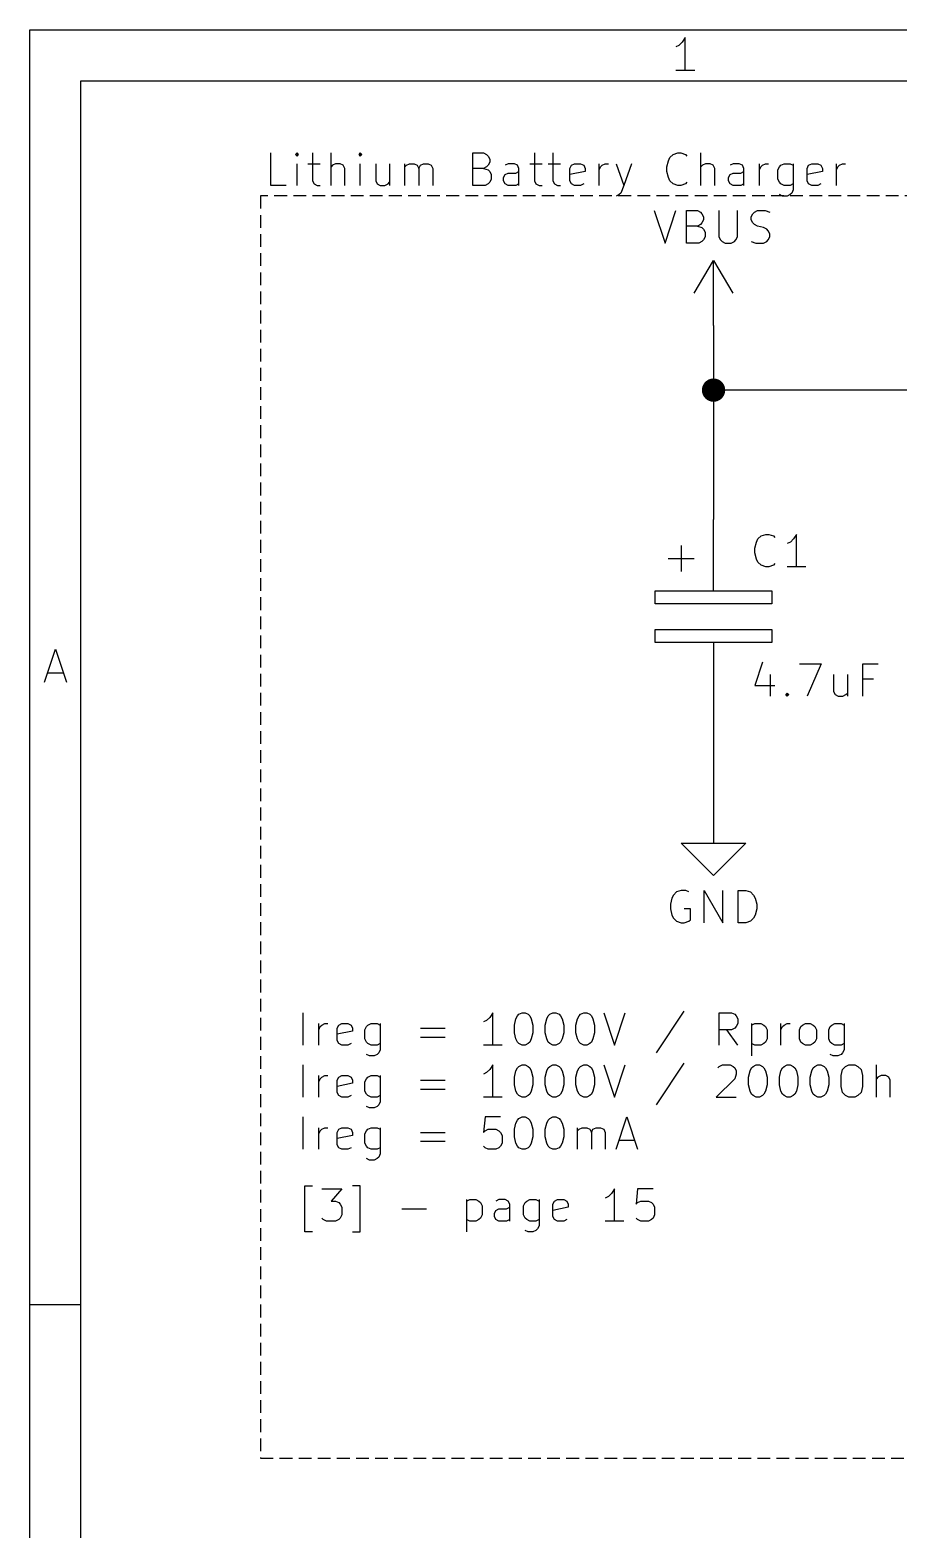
# Model space of a CAD drawing. Header units: millimetres. Extents: x 10 to 287, y -200 to -10.
# Drawn here: x 10 to 44.1, y -68.8 to -10 of the extents above; entities that cross this region are included whole.
import ezdxf

# ---------------------------------------------------------------- set-up
doc = ezdxf.new("R2010")
doc.units = ezdxf.units.MM
doc.linetypes.add('DASHED', pattern=[0.75, 0.5, -0.25])
for name, color, linetype in [('CYAN', 134, 'CONTINUOUS'), ('GREEN', 94, 'CONTINUOUS'), ('LIGHTBLUE', 172, 'CONTINUOUS'), ('RED', 14, 'CONTINUOUS')]:
    doc.layers.add(name, color=color, linetype=linetype)

msp = doc.modelspace()

# ---------------------------------------------------------------- linework, layer by layer
at = {"layer": 'CYAN', "linetype": 'CONTINUOUS'}
for p, q in [((34.5016, -17.0892), (34.9249, -18.3592)), ((34.9249, -18.3592), (35.3483, -17.0892)), ((35.7716, -18.3592), (35.7716, -17.0892)), ((35.7716, -17.0892), (36.195, -17.0892)), ((36.195, -17.0892), (36.3159, -17.1497)), ((36.3159, -17.6335), (36.195, -17.694)), ((36.3159, -17.1497), (36.3764, -17.2102)), ((36.3764, -17.573), (36.3159, -17.6335)), ((36.3764, -17.2102), (36.4369, -17.3311)), ((36.4369, -17.4521), (36.3764, -17.573)), ((36.4369, -17.3311), (36.4369, -17.4521)), ((37.0416, -17.0892), (37.0416, -18.1173)), ((37.7673, -18.1173), (37.7673, -17.0892)), ((38.3117, -17.3311), (38.3721, -17.2102)), ((38.3117, -17.4521), (38.3117, -17.3311)), ((38.3721, -17.573), (38.3117, -17.4521)), ((38.3721, -17.2102), (38.4326, -17.1497)), ((38.4326, -17.6335), (38.3721, -17.573)), ((38.4326, -17.1497), (38.5536, -17.0892)), ((38.5536, -17.694), (38.4326, -17.6335)), ((38.5536, -17.0892), (38.8559, -17.0892)), ((38.8559, -17.0892), (39.0374, -17.1497)), ((36.195, -17.694), (35.7716, -17.694)), ((36.195, -17.694), (36.3764, -17.7545)), ((36.3764, -17.7545), (36.4369, -17.8149)), ((36.4369, -17.8149), (36.4973, -17.9359)), ((36.4973, -18.1173), (36.4369, -18.2383)), ((36.4973, -17.9359), (36.4973, -18.1173)), ((37.0416, -18.1173), (37.1021, -18.2383)), ((37.7069, -18.2383), (37.7673, -18.1173)), ((38.7955, -17.7545), (38.5536, -17.694)), ((38.9164, -17.8149), (38.7955, -17.7545)), ((38.9769, -17.8754), (38.9164, -17.8149)), ((39.0374, -17.9964), (38.9769, -17.8754)), ((38.9769, -18.2383), (39.0374, -18.1173)), ((39.0374, -18.1173), (39.0374, -17.9964)), ((36.2554, -18.3592), (35.7716, -18.3592)), ((36.3764, -18.2988), (36.2554, -18.3592)), ((36.4369, -18.2383), (36.3764, -18.2988)), ((37.1021, -18.2383), (37.1626, -18.2988)), ((37.1626, -18.2988), (37.2835, -18.3592)), ((37.2835, -18.3592), (37.5254, -18.3592)), ((37.5254, -18.3592), (37.6464, -18.2988)), ((37.6464, -18.2988), (37.7069, -18.2383)), ((38.3117, -18.2988), (38.4931, -18.3592)), ((38.4931, -18.3592), (38.7955, -18.3592)), ((38.7955, -18.3592), (38.9164, -18.2988)), ((38.9164, -18.2988), (38.9769, -18.2383)), ((38.5135, -30.0916), (38.574, -29.9707)), ((38.574, -29.9707), (38.695, -29.8497)), ((38.695, -29.8497), (38.8764, -29.7892)), ((38.8764, -29.7892), (38.9973, -29.7892)), ((38.9973, -29.7892), (39.1788, -29.8497)), ((39.1788, -29.8497), (39.2392, -29.9102)), ((39.965, -29.9707), (39.844, -30.0916)), ((40.0859, -29.7892), (39.965, -29.9707)), ((40.0859, -31.0592), (40.0859, -29.7892)), ((38.4531, -30.3335), (38.5135, -30.0916)), ((38.4531, -30.5149), (38.4531, -30.3335)), ((38.5135, -30.7568), (38.4531, -30.5149)), ((39.844, -30.0916), (39.7231, -30.1521)), ((38.574, -30.8778), (38.5135, -30.7568)), ((38.695, -30.9988), (38.574, -30.8778)), ((38.8764, -31.0592), (38.695, -30.9988)), ((38.9973, -31.0592), (38.8764, -31.0592)), ((39.1788, -30.9988), (38.9973, -31.0592)), ((39.2392, -30.9383), (39.1788, -30.9988)), ((40.4488, -31.0592), (39.7231, -31.0592)), ((38.7554, -34.8088), (38.4531, -35.7159)), ((40.2069, -34.8692), (41.0535, -34.8692)), ((41.0535, -34.8692), (40.5093, -36.1392)), ((42.6863, -36.1392), (42.6863, -34.8692)), ((42.6863, -34.8692), (43.2911, -34.8692)), ((38.4531, -35.7159), (39.2392, -35.7159)), ((39.0578, -35.2926), (39.0578, -36.1392)), ((41.5373, -35.2926), (41.5373, -35.9578)), ((42.0816, -35.2926), (42.0816, -36.1392)), ((43.1097, -35.474), (42.6863, -35.474)), ((39.6626, -36.0788), (39.723, -36.0183)), ((39.723, -36.1392), (39.6626, -36.0788)), ((39.723, -36.0183), (39.7835, -36.0788)), ((39.723, -36.0183), (39.723, -36.1392)), ((39.7835, -36.0788), (39.723, -36.1392)), ((41.5373, -35.9578), (41.5978, -36.0788)), ((41.5978, -36.0788), (41.7188, -36.1392)), ((41.7188, -36.1392), (41.9002, -36.1392)), ((41.9002, -36.1392), (42.0211, -36.0788)), ((42.0211, -36.0788), (42.0816, -36.0183)), ((35.1971, -44.0616), (35.1367, -44.3035)), ((35.2576, -43.9407), (35.1971, -44.0616)), ((35.3786, -43.8197), (35.2576, -43.9407)), ((35.56, -43.7592), (35.3786, -43.8197)), ((35.7414, -43.7592), (35.56, -43.7592)), ((35.8624, -43.8197), (35.7414, -43.7592)), ((36.4671, -45.0292), (36.4671, -43.7592)), ((36.4671, -43.7592), (37.1928, -45.0292)), ((37.1928, -45.0292), (37.1928, -43.7592)), ((37.7976, -45.0292), (37.7976, -43.7592)), ((37.7976, -43.7592), (38.1, -43.7592)), ((38.1, -43.7592), (38.2814, -43.8197)), ((38.2814, -43.8197), (38.4024, -43.9407)), ((38.4024, -43.9407), (38.4629, -44.0616)), ((38.4629, -44.0616), (38.5233, -44.3035)), ((35.1367, -44.3035), (35.1367, -44.4849)), ((35.1367, -44.4849), (35.1971, -44.7268)), ((35.9228, -44.4849), (35.6809, -44.4849)), ((35.9228, -44.9083), (35.9228, -44.4849)), ((38.5233, -44.4849), (38.4629, -44.7268)), ((38.5233, -44.3035), (38.5233, -44.4849)), ((35.1971, -44.7268), (35.2576, -44.8478)), ((35.2576, -44.8478), (35.3786, -44.9688)), ((35.3786, -44.9688), (35.56, -45.0292)), ((35.56, -45.0292), (35.6809, -45.0292)), ((35.6809, -45.0292), (35.8624, -44.9688)), ((35.8624, -44.9688), (35.9228, -44.9083)), ((38.1, -45.0292), (37.7976, -45.0292)), ((38.2814, -44.9688), (38.1, -45.0292)), ((38.4024, -44.8478), (38.2814, -44.9688)), ((38.4629, -44.7268), (38.4024, -44.8478))]:
    msp.add_line(p, q, dxfattribs=at)
at = {"layer": 'GREEN', "linetype": 'CONTINUOUS'}
for p, q in [((36.83, -21.59), (36.83, -24.13)), ((63.5, -24.13), (36.83, -24.13)), ((36.83, -24.13), (36.83, -29.21)), ((36.83, -36.83), (36.83, -40.64))]:
    msp.add_line(p, q, dxfattribs=at)
at = {"layer": 'GREEN', "const_width": 0.4572}
msp.add_lwpolyline([(36.6014, -24.13, 1), (37.0586, -24.13, 1)], format="xyb", close=True, dxfattribs=at)
at = {"layer": 'LIGHTBLUE', "linetype": 'CONTINUOUS'}
for p, q in [((19.4567, -16.0962), (19.4567, -14.8262)), ((20.4848, -14.8262), (20.4244, -14.8867)), ((20.4244, -14.8867), (20.4848, -14.9472)), ((20.5453, -14.8867), (20.4848, -14.8262)), ((20.4848, -14.8262), (20.4848, -14.9472)), ((20.4848, -14.9472), (20.5453, -14.8867)), ((20.4848, -16.0962), (20.4848, -15.2496)), ((20.9082, -15.2496), (21.392, -15.2496)), ((21.0896, -14.8262), (21.0896, -15.9148)), ((21.8153, -16.0962), (21.8153, -14.8262)), ((21.9968, -15.2496), (21.8758, -15.31)), ((22.1782, -15.2496), (21.9968, -15.2496)), ((22.2991, -15.31), (22.1782, -15.2496)), ((22.9643, -14.8262), (22.9039, -14.8867)), ((22.9039, -14.8867), (22.9643, -14.9472)), ((23.0248, -14.8867), (22.9643, -14.8262)), ((22.9643, -14.8262), (22.9643, -14.9472)), ((22.9643, -14.9472), (23.0248, -14.8867)), ((22.9643, -16.0962), (22.9643, -15.2496)), ((23.5691, -15.2496), (23.5691, -15.9148)), ((24.1134, -15.2496), (24.1134, -16.0962)), ((24.7181, -16.0962), (24.7181, -15.2496)), ((24.7786, -15.31), (24.8996, -15.2496)), ((24.8996, -15.2496), (25.081, -15.2496)), ((25.081, -15.2496), (25.2019, -15.31)), ((25.3229, -15.31), (25.4438, -15.2496)), ((25.4438, -15.2496), (25.6253, -15.2496)), ((25.6253, -15.2496), (25.7462, -15.31)), ((27.379, -16.0962), (27.379, -14.8262)), ((27.379, -14.8262), (27.8024, -14.8262)), ((27.8024, -14.8262), (27.9233, -14.8867)), ((27.9233, -14.8867), (27.9838, -14.9472)), ((27.9838, -14.9472), (28.0443, -15.0681)), ((28.0443, -15.1891), (27.9838, -15.31)), ((28.0443, -15.0681), (28.0443, -15.1891)), ((28.77, -15.2496), (28.649, -15.31)), ((29.0119, -15.2496), (28.77, -15.2496)), ((29.1328, -15.31), (29.0119, -15.2496)), ((29.6166, -15.2496), (30.1004, -15.2496)), ((29.798, -14.8262), (29.798, -15.9148)), ((30.3423, -15.2496), (30.8261, -15.2496)), ((30.5237, -14.8262), (30.5237, -15.9148)), ((31.2494, -15.31), (31.3704, -15.2496)), ((31.3704, -15.2496), (31.6123, -15.2496)), ((31.6123, -15.2496), (31.7332, -15.31)), ((32.338, -16.0962), (32.338, -15.2496)), ((32.459, -15.31), (32.5799, -15.2496)), ((32.5799, -15.2496), (32.7009, -15.2496)), ((33.0033, -15.2496), (33.3057, -16.0962)), ((33.608, -15.2496), (33.3057, -16.0962)), ((34.999, -15.3705), (35.0594, -15.1286)), ((35.0594, -15.1286), (35.1199, -15.0077)), ((35.1199, -15.0077), (35.2409, -14.8867)), ((35.2409, -14.8867), (35.4223, -14.8262)), ((35.4223, -14.8262), (35.5432, -14.8262)), ((35.5432, -14.8262), (35.7247, -14.8867)), ((35.7247, -14.8867), (35.7851, -14.9472)), ((36.3294, -16.0962), (36.3294, -14.8262)), ((36.5109, -15.2496), (36.3899, -15.31)), ((36.6923, -15.2496), (36.5109, -15.2496)), ((36.8132, -15.31), (36.6923, -15.2496)), ((37.5994, -15.2496), (37.4784, -15.31)), ((37.8413, -15.2496), (37.5994, -15.2496)), ((37.9622, -15.31), (37.8413, -15.2496)), ((38.6274, -16.0962), (38.6274, -15.2496)), ((38.7484, -15.31), (38.8693, -15.2496)), ((38.8693, -15.2496), (38.9903, -15.2496)), ((39.4741, -15.31), (39.5951, -15.2496)), ((39.5951, -15.2496), (39.837, -15.2496)), ((39.837, -15.2496), (39.9579, -15.31)), ((39.9579, -15.2496), (39.9579, -16.2777)), ((40.5626, -15.31), (40.6836, -15.2496)), ((40.6836, -15.2496), (40.9255, -15.2496)), ((40.9255, -15.2496), (41.0464, -15.31)), ((41.6512, -16.0962), (41.6512, -15.2496)), ((41.7722, -15.31), (41.8931, -15.2496)), ((41.8931, -15.2496), (42.0141, -15.2496)), ((21.8758, -15.31), (21.8153, -15.3705)), ((22.3596, -15.431), (22.2991, -15.31)), ((22.3596, -16.0962), (22.3596, -15.431)), ((24.7181, -15.3705), (24.7786, -15.31)), ((25.2019, -15.31), (25.2624, -15.431)), ((25.2624, -15.431), (25.3229, -15.31)), ((25.2624, -15.431), (25.2624, -16.0962)), ((25.7462, -15.31), (25.8067, -15.431)), ((25.8067, -15.431), (25.8067, -16.0962)), ((27.8024, -15.431), (27.379, -15.431)), ((27.9233, -15.3705), (27.8024, -15.431)), ((27.8024, -15.431), (27.9838, -15.4915)), ((27.9838, -15.31), (27.9233, -15.3705)), ((27.9838, -15.4915), (28.0443, -15.5519)), ((28.0443, -15.5519), (28.1047, -15.6729)), ((28.1047, -15.8543), (28.0443, -15.9753)), ((28.1047, -15.6729), (28.1047, -15.8543)), ((28.5886, -15.7938), (28.649, -15.6729)), ((28.5886, -15.9148), (28.5886, -15.7938)), ((28.649, -15.6729), (28.77, -15.6124)), ((28.77, -15.6124), (29.0724, -15.6124)), ((29.0724, -15.6124), (29.1933, -15.5519)), ((29.1933, -15.431), (29.1328, -15.31)), ((29.1933, -16.0962), (29.1933, -15.431)), ((31.189, -15.431), (31.2494, -15.31)), ((31.189, -15.9148), (31.189, -15.431)), ((31.7937, -15.5519), (31.189, -15.6729)), ((31.7332, -15.31), (31.7937, -15.431)), ((31.7937, -15.431), (31.7937, -15.5519)), ((32.338, -15.4915), (32.3985, -15.3705)), ((32.3985, -15.3705), (32.459, -15.31)), ((34.999, -15.5519), (34.999, -15.3705)), ((35.0594, -15.7938), (34.999, -15.5519)), ((35.1199, -15.9148), (35.0594, -15.7938)), ((36.3899, -15.31), (36.3294, -15.3705)), ((36.8737, -15.431), (36.8132, -15.31)), ((36.8737, -16.0962), (36.8737, -15.431)), ((37.418, -15.7938), (37.4784, -15.6729)), ((37.418, -15.9148), (37.418, -15.7938)), ((37.4784, -15.6729), (37.5994, -15.6124)), ((37.5994, -15.6124), (37.9018, -15.6124)), ((37.9018, -15.6124), (38.0227, -15.5519)), ((38.0227, -15.431), (37.9622, -15.31)), ((38.0227, -16.0962), (38.0227, -15.431)), ((38.6274, -15.4915), (38.6879, -15.3705)), ((38.6879, -15.3705), (38.7484, -15.31)), ((39.3532, -15.4915), (39.4136, -15.3705)), ((39.3532, -15.8543), (39.3532, -15.4915)), ((39.4136, -15.9753), (39.3532, -15.8543)), ((39.4136, -15.3705), (39.4741, -15.31)), ((40.5022, -15.431), (40.5626, -15.31)), ((40.5022, -15.9148), (40.5022, -15.431)), ((41.1069, -15.5519), (40.5022, -15.6729)), ((41.0464, -15.31), (41.1069, -15.431)), ((41.1069, -15.431), (41.1069, -15.5519)), ((41.6512, -15.4915), (41.7117, -15.3705)), ((41.7117, -15.3705), (41.7722, -15.31)), ((20.0615, -16.0962), (19.4567, -16.0962)), ((21.0896, -15.9148), (21.1501, -16.0358)), ((21.1501, -16.0358), (21.2711, -16.0962)), ((21.2711, -16.0962), (21.392, -16.0962)), ((23.5691, -15.9148), (23.6296, -16.0358)), ((23.6296, -16.0358), (23.7506, -16.0962)), ((23.7506, -16.0962), (23.932, -16.0962)), ((23.932, -16.0962), (24.0529, -16.0358)), ((24.0529, -16.0358), (24.1134, -15.9753)), ((27.8628, -16.0962), (27.379, -16.0962)), ((27.9838, -16.0358), (27.8628, -16.0962)), ((28.0443, -15.9753), (27.9838, -16.0358)), ((28.649, -16.0358), (28.5886, -15.9148)), ((28.77, -16.0962), (28.649, -16.0358)), ((29.0724, -16.0962), (28.77, -16.0962)), ((29.1933, -16.0358), (29.0724, -16.0962)), ((29.798, -15.9148), (29.8585, -16.0358)), ((29.8585, -16.0358), (29.9795, -16.0962)), ((29.9795, -16.0962), (30.1004, -16.0962)), ((30.5237, -15.9148), (30.5842, -16.0358)), ((30.5842, -16.0358), (30.7052, -16.0962)), ((30.7052, -16.0962), (30.8261, -16.0962)), ((31.2494, -16.0358), (31.189, -15.9148)), ((31.3704, -16.0962), (31.2494, -16.0358)), ((31.6123, -16.0962), (31.3704, -16.0962)), ((31.7332, -16.0358), (31.6123, -16.0962)), ((33.1242, -16.4591), (33.0033, -16.5196)), ((33.1847, -16.3986), (33.1242, -16.4591)), ((33.3057, -16.0962), (33.1847, -16.3986)), ((35.2409, -16.0358), (35.1199, -15.9148)), ((35.4223, -16.0962), (35.2409, -16.0358)), ((35.5432, -16.0962), (35.4223, -16.0962)), ((35.7247, -16.0358), (35.5432, -16.0962)), ((35.7851, -15.9753), (35.7247, -16.0358)), ((37.4784, -16.0358), (37.418, -15.9148)), ((37.5994, -16.0962), (37.4784, -16.0358)), ((37.9018, -16.0962), (37.5994, -16.0962)), ((38.0227, -16.0358), (37.9018, -16.0962)), ((39.4741, -16.0358), (39.4136, -15.9753)), ((39.5346, -16.5196), (39.4136, -16.4591)), ((39.5951, -16.0962), (39.4741, -16.0358)), ((39.837, -16.0962), (39.5951, -16.0962)), ((39.837, -16.4591), (39.716, -16.5196)), ((39.9579, -16.0358), (39.837, -16.0962)), ((39.8974, -16.3986), (39.837, -16.4591)), ((39.9579, -16.2777), (39.8974, -16.3986)), ((40.5626, -16.0358), (40.5022, -15.9148)), ((40.6836, -16.0962), (40.5626, -16.0358)), ((40.9255, -16.0962), (40.6836, -16.0962)), ((41.0464, -16.0358), (40.9255, -16.0962)), ((39.716, -16.5196), (39.5346, -16.5196)), ((20.7267, -49.8278), (20.7267, -48.5578)), ((28.0444, -48.7393), (27.9234, -48.8602)), ((28.1653, -48.5578), (28.0444, -48.7393)), ((28.1653, -49.8278), (28.1653, -48.5578)), ((29.012, -49.0416), (29.0724, -48.7997)), ((29.0724, -48.7997), (29.1329, -48.6788)), ((29.1329, -48.6788), (29.1934, -48.6183)), ((29.1934, -48.6183), (29.3143, -48.5578)), ((29.3143, -48.5578), (29.4353, -48.5578)), ((29.4353, -48.5578), (29.5562, -48.6183)), ((29.5562, -48.6183), (29.6167, -48.6788)), ((29.6167, -48.6788), (29.6772, -48.7997)), ((29.6772, -48.7997), (29.7377, -49.0416)), ((30.2215, -49.0416), (30.2819, -48.7997)), ((30.2819, -48.7997), (30.3424, -48.6788)), ((30.3424, -48.6788), (30.4029, -48.6183)), ((30.4029, -48.6183), (30.5238, -48.5578)), ((30.5238, -48.5578), (30.6448, -48.5578)), ((30.6448, -48.5578), (30.7657, -48.6183)), ((30.7657, -48.6183), (30.8262, -48.6788)), ((30.8262, -48.6788), (30.8867, -48.7997)), ((30.8867, -48.7997), (30.9472, -49.0416)), ((31.431, -49.0416), (31.4914, -48.7997)), ((31.4914, -48.7997), (31.5519, -48.6788)), ((31.5519, -48.6788), (31.6124, -48.6183)), ((31.6124, -48.6183), (31.7333, -48.5578)), ((31.7333, -48.5578), (31.8543, -48.5578)), ((31.8543, -48.5578), (31.9752, -48.6183)), ((31.9752, -48.6183), (32.0357, -48.6788)), ((32.0357, -48.6788), (32.0962, -48.7997)), ((32.0962, -48.7997), (32.1567, -49.0416)), ((32.5195, -48.5578), (32.9428, -49.8278)), ((32.9428, -49.8278), (33.3662, -48.5578)), ((35.6643, -48.4974), (34.5757, -50.1302)), ((37.0552, -49.8278), (37.0552, -48.5578)), ((37.0552, -48.5578), (37.539, -48.5578)), ((37.539, -48.5578), (37.66, -48.6183)), ((37.66, -48.6183), (37.7205, -48.6788)), ((37.7205, -48.6788), (37.7809, -48.7997)), ((37.7809, -48.7997), (37.7809, -48.9812)), ((21.3315, -49.8278), (21.3315, -48.9812)), ((21.3315, -49.2231), (21.392, -49.1021)), ((21.392, -49.1021), (21.4525, -49.0416)), ((21.4525, -49.0416), (21.5734, -48.9812)), ((21.5734, -48.9812), (21.6944, -48.9812)), ((22.0573, -49.1626), (22.1177, -49.0416)), ((22.0573, -49.6464), (22.0573, -49.1626)), ((22.662, -49.2835), (22.0573, -49.4045)), ((22.1177, -49.0416), (22.2387, -48.9812)), ((22.2387, -48.9812), (22.4806, -48.9812)), ((22.4806, -48.9812), (22.6015, -49.0416)), ((22.6015, -49.0416), (22.662, -49.1626)), ((22.662, -49.1626), (22.662, -49.2835)), ((23.1459, -49.2231), (23.2063, -49.1021)), ((23.1459, -49.5859), (23.1459, -49.2231)), ((23.2063, -49.1021), (23.2668, -49.0416)), ((23.2668, -49.0416), (23.3878, -48.9812)), ((23.3878, -48.9812), (23.6297, -48.9812)), ((23.6297, -48.9812), (23.7506, -49.0416)), ((23.7506, -48.9812), (23.7506, -50.0093)), ((25.3229, -49.1626), (26.2906, -49.1626)), ((27.9234, -48.8602), (27.8025, -48.9207)), ((29.012, -49.344), (29.012, -49.0416)), ((29.0724, -49.5859), (29.012, -49.344)), ((29.7377, -49.344), (29.6772, -49.5859)), ((29.7377, -49.0416), (29.7377, -49.344)), ((30.2215, -49.344), (30.2215, -49.0416)), ((30.2819, -49.5859), (30.2215, -49.344)), ((30.9472, -49.344), (30.8867, -49.5859)), ((30.9472, -49.0416), (30.9472, -49.344)), ((31.431, -49.344), (31.431, -49.0416)), ((31.4914, -49.5859), (31.431, -49.344)), ((32.1567, -49.344), (32.0962, -49.5859)), ((32.1567, -49.0416), (32.1567, -49.344)), ((37.539, -49.2231), (37.0552, -49.2231)), ((37.7809, -49.8278), (37.3576, -49.2231)), ((37.66, -49.1626), (37.539, -49.2231)), ((37.7205, -49.1021), (37.66, -49.1626)), ((37.7809, -48.9812), (37.7205, -49.1021)), ((38.3252, -48.9812), (38.3252, -50.2512)), ((38.3252, -49.0416), (38.4462, -48.9812)), ((38.4462, -48.9812), (38.6881, -48.9812)), ((38.6881, -48.9812), (38.809, -49.0416)), ((38.809, -49.0416), (38.8695, -49.1021)), ((38.8695, -49.1021), (38.93, -49.2231)), ((38.93, -49.2231), (38.93, -49.5859)), ((39.4742, -49.8278), (39.4742, -48.9812)), ((39.4742, -49.2231), (39.5347, -49.1021)), ((39.5347, -49.1021), (39.5952, -49.0416)), ((39.5952, -49.0416), (39.7161, -48.9812)), ((39.7161, -48.9812), (39.8371, -48.9812)), ((40.2, -49.2231), (40.2604, -49.1021)), ((40.2, -49.5859), (40.2, -49.2231)), ((40.2604, -49.1021), (40.3209, -49.0416)), ((40.3209, -49.0416), (40.4419, -48.9812)), ((40.4419, -48.9812), (40.6233, -48.9812)), ((40.6233, -48.9812), (40.7442, -49.0416)), ((40.7442, -49.0416), (40.8047, -49.1021)), ((40.8047, -49.1021), (40.8652, -49.2231)), ((40.8652, -49.2231), (40.8652, -49.5859)), ((41.349, -49.2231), (41.4094, -49.1021)), ((41.349, -49.5859), (41.349, -49.2231)), ((41.4094, -49.1021), (41.4699, -49.0416)), ((41.4699, -49.0416), (41.5909, -48.9812)), ((41.5909, -48.9812), (41.8328, -48.9812)), ((41.8328, -48.9812), (41.9537, -49.0416)), ((41.9537, -48.9812), (41.9537, -50.0093)), ((22.1177, -49.7674), (22.0573, -49.6464)), ((22.2387, -49.8278), (22.1177, -49.7674)), ((22.4806, -49.8278), (22.2387, -49.8278)), ((22.6015, -49.7674), (22.4806, -49.8278)), ((23.2063, -49.7069), (23.1459, -49.5859)), ((23.2668, -49.7674), (23.2063, -49.7069)), ((23.3878, -49.8278), (23.2668, -49.7674)), ((23.6297, -49.8278), (23.3878, -49.8278)), ((23.7506, -49.7674), (23.6297, -49.8278)), ((26.2906, -49.5254), (25.3229, -49.5254)), ((28.5282, -49.8278), (27.8025, -49.8278)), ((29.1329, -49.7069), (29.0724, -49.5859)), ((29.1934, -49.7674), (29.1329, -49.7069)), ((29.3143, -49.8278), (29.1934, -49.7674)), ((29.4353, -49.8278), (29.3143, -49.8278)), ((29.5562, -49.7674), (29.4353, -49.8278)), ((29.6167, -49.7069), (29.5562, -49.7674)), ((29.6772, -49.5859), (29.6167, -49.7069)), ((30.3424, -49.7069), (30.2819, -49.5859)), ((30.4029, -49.7674), (30.3424, -49.7069)), ((30.5238, -49.8278), (30.4029, -49.7674)), ((30.6448, -49.8278), (30.5238, -49.8278)), ((30.7657, -49.7674), (30.6448, -49.8278)), ((30.8262, -49.7069), (30.7657, -49.7674)), ((30.8867, -49.5859), (30.8262, -49.7069)), ((31.5519, -49.7069), (31.4914, -49.5859)), ((31.6124, -49.7674), (31.5519, -49.7069)), ((31.7333, -49.8278), (31.6124, -49.7674)), ((31.8543, -49.8278), (31.7333, -49.8278)), ((31.9752, -49.7674), (31.8543, -49.8278)), ((32.0357, -49.7069), (31.9752, -49.7674)), ((32.0962, -49.5859), (32.0357, -49.7069)), ((38.4462, -49.8278), (38.3252, -49.7674)), ((38.6881, -49.8278), (38.4462, -49.8278)), ((38.809, -49.7674), (38.6881, -49.8278)), ((38.8695, -49.7069), (38.809, -49.7674)), ((38.93, -49.5859), (38.8695, -49.7069)), ((40.2604, -49.7069), (40.2, -49.5859)), ((40.3209, -49.7674), (40.2604, -49.7069)), ((40.4419, -49.8278), (40.3209, -49.7674)), ((40.6233, -49.8278), (40.4419, -49.8278)), ((40.7442, -49.7674), (40.6233, -49.8278)), ((40.8047, -49.7069), (40.7442, -49.7674)), ((40.8652, -49.5859), (40.8047, -49.7069)), ((41.4094, -49.7069), (41.349, -49.5859)), ((41.4699, -49.7674), (41.4094, -49.7069)), ((41.5909, -49.8278), (41.4699, -49.7674)), ((41.8328, -49.8278), (41.5909, -49.8278)), ((41.9537, -49.7674), (41.8328, -49.8278)), ((23.3273, -50.2512), (23.2063, -50.1907)), ((23.5087, -50.2512), (23.3273, -50.2512)), ((23.6297, -50.1907), (23.5087, -50.2512)), ((23.6901, -50.1302), (23.6297, -50.1907)), ((23.7506, -50.0093), (23.6901, -50.1302)), ((35.6643, -50.542), (34.5757, -52.1748)), ((41.5304, -50.2512), (41.4094, -50.1907)), ((41.7118, -50.2512), (41.5304, -50.2512)), ((41.8328, -50.1907), (41.7118, -50.2512)), ((41.8932, -50.1302), (41.8328, -50.1907)), ((41.9537, -50.0093), (41.8932, -50.1302)), ((20.7267, -51.8724), (20.7267, -50.6024)), ((21.3315, -51.8724), (21.3315, -51.0258)), ((21.3315, -51.2677), (21.392, -51.1467)), ((21.392, -51.1467), (21.4525, -51.0862)), ((21.4525, -51.0862), (21.5734, -51.0258)), ((21.5734, -51.0258), (21.6944, -51.0258)), ((22.0573, -51.2072), (22.1177, -51.0862)), ((22.1177, -51.0862), (22.2387, -51.0258)), ((22.2387, -51.0258), (22.4806, -51.0258)), ((22.4806, -51.0258), (22.6015, -51.0862)), ((22.6015, -51.0862), (22.662, -51.2072)), ((23.1459, -51.2677), (23.2063, -51.1467)), ((23.2063, -51.1467), (23.2668, -51.0862)), ((23.2668, -51.0862), (23.3878, -51.0258)), ((23.3878, -51.0258), (23.6297, -51.0258)), ((23.6297, -51.0258), (23.7506, -51.0862)), ((23.7506, -51.0258), (23.7506, -52.0539)), ((27.9234, -50.9048), (27.8025, -50.9653)), ((28.0444, -50.7839), (27.9234, -50.9048)), ((28.1653, -50.6024), (28.0444, -50.7839)), ((28.1653, -51.8724), (28.1653, -50.6024)), ((29.012, -51.0862), (29.0724, -50.8443)), ((29.012, -51.3886), (29.012, -51.0862)), ((29.0724, -50.8443), (29.1329, -50.7234)), ((29.1329, -50.7234), (29.1934, -50.6629)), ((29.1934, -50.6629), (29.3143, -50.6024)), ((29.3143, -50.6024), (29.4353, -50.6024)), ((29.4353, -50.6024), (29.5562, -50.6629)), ((29.5562, -50.6629), (29.6167, -50.7234)), ((29.6167, -50.7234), (29.6772, -50.8443)), ((29.6772, -50.8443), (29.7377, -51.0862)), ((29.7377, -51.0862), (29.7377, -51.3886)), ((30.2215, -51.0862), (30.2819, -50.8443)), ((30.2215, -51.3886), (30.2215, -51.0862)), ((30.2819, -50.8443), (30.3424, -50.7234)), ((30.3424, -50.7234), (30.4029, -50.6629)), ((30.4029, -50.6629), (30.5238, -50.6024)), ((30.5238, -50.6024), (30.6448, -50.6024)), ((30.6448, -50.6024), (30.7657, -50.6629)), ((30.7657, -50.6629), (30.8262, -50.7234)), ((30.8262, -50.7234), (30.8867, -50.8443)), ((30.8867, -50.8443), (30.9472, -51.0862)), ((30.9472, -51.0862), (30.9472, -51.3886)), ((31.431, -51.0862), (31.4914, -50.8443)), ((31.431, -51.3886), (31.431, -51.0862)), ((31.4914, -50.8443), (31.5519, -50.7234)), ((31.5519, -50.7234), (31.6124, -50.6629)), ((31.6124, -50.6629), (31.7333, -50.6024)), ((31.7333, -50.6024), (31.8543, -50.6024)), ((31.8543, -50.6024), (31.9752, -50.6629)), ((31.9752, -50.6629), (32.0357, -50.7234)), ((32.0357, -50.7234), (32.0962, -50.8443)), ((32.0962, -50.8443), (32.1567, -51.0862)), ((32.1567, -51.0862), (32.1567, -51.3886)), ((32.5195, -50.6024), (32.9428, -51.8724)), ((32.9428, -51.8724), (33.3662, -50.6024)), ((37.66, -51.1467), (36.9343, -51.8724)), ((36.9948, -50.7234), (37.0552, -50.6629)), ((37.0552, -50.6629), (37.1762, -50.6024)), ((37.1762, -50.6024), (37.4786, -50.6024)), ((37.4786, -50.6024), (37.5995, -50.6629)), ((37.5995, -50.6629), (37.66, -50.7234)), ((37.66, -50.7234), (37.7205, -50.8443)), ((37.7205, -50.9653), (37.66, -51.1467)), ((37.7205, -50.8443), (37.7205, -50.9653)), ((38.2043, -51.0862), (38.2647, -50.8443)), ((38.2043, -51.3886), (38.2043, -51.0862)), ((38.2647, -50.8443), (38.3252, -50.7234)), ((38.3252, -50.7234), (38.3857, -50.6629)), ((38.3857, -50.6629), (38.5066, -50.6024)), ((38.5066, -50.6024), (38.6276, -50.6024)), ((38.6276, -50.6024), (38.7485, -50.6629)), ((38.7485, -50.6629), (38.809, -50.7234)), ((38.809, -50.7234), (38.8695, -50.8443)), ((38.8695, -50.8443), (38.93, -51.0862)), ((38.93, -51.0862), (38.93, -51.3886)), ((39.4138, -51.0862), (39.4742, -50.8443)), ((39.4138, -51.3886), (39.4138, -51.0862)), ((39.4742, -50.8443), (39.5347, -50.7234)), ((39.5347, -50.7234), (39.5952, -50.6629)), ((39.5952, -50.6629), (39.7161, -50.6024)), ((39.7161, -50.6024), (39.8371, -50.6024)), ((39.8371, -50.6024), (39.958, -50.6629)), ((39.958, -50.6629), (40.0185, -50.7234)), ((40.0185, -50.7234), (40.079, -50.8443)), ((40.079, -50.8443), (40.1395, -51.0862)), ((40.1395, -51.0862), (40.1395, -51.3886)), ((40.6233, -51.0862), (40.6837, -50.8443)), ((40.6233, -51.3886), (40.6233, -51.0862)), ((40.6837, -50.8443), (40.7442, -50.7234)), ((40.7442, -50.7234), (40.8047, -50.6629)), ((40.8047, -50.6629), (40.9256, -50.6024)), ((40.9256, -50.6024), (41.0466, -50.6024)), ((41.0466, -50.6024), (41.1675, -50.6629)), ((41.1675, -50.6629), (41.228, -50.7234)), ((41.228, -50.7234), (41.2885, -50.8443)), ((41.2885, -50.8443), (41.349, -51.0862)), ((41.349, -51.0862), (41.349, -51.3886)), ((41.8328, -51.0258), (41.8932, -50.7839)), ((41.8328, -51.4491), (41.8328, -51.0258)), ((41.8932, -50.7839), (42.0142, -50.6629)), ((42.0142, -50.6629), (42.1351, -50.6024)), ((42.1351, -50.6024), (42.377, -50.6024)), ((42.377, -50.6024), (42.498, -50.6629)), ((42.498, -50.6629), (42.6189, -50.7839)), ((42.6189, -50.7839), (42.6794, -51.0258)), ((42.6794, -51.0258), (42.6794, -51.4491)), ((43.2237, -51.8724), (43.2237, -50.6024)), ((43.2842, -51.0862), (43.2237, -51.1467)), ((43.4052, -51.0258), (43.2842, -51.0862)), ((43.5866, -51.0258), (43.4052, -51.0258)), ((43.7075, -51.0862), (43.5866, -51.0258)), ((43.768, -51.2072), (43.7075, -51.0862)), ((22.0573, -51.691), (22.0573, -51.2072)), ((22.662, -51.3281), (22.0573, -51.4491)), ((22.1177, -51.812), (22.0573, -51.691)), ((22.662, -51.2072), (22.662, -51.3281)), ((23.1459, -51.6305), (23.1459, -51.2677)), ((23.2063, -51.7515), (23.1459, -51.6305)), ((23.2668, -51.812), (23.2063, -51.7515)), ((25.3229, -51.2072), (26.2906, -51.2072)), ((26.2906, -51.57), (25.3229, -51.57)), ((29.0724, -51.6305), (29.012, -51.3886)), ((29.1329, -51.7515), (29.0724, -51.6305)), ((29.1934, -51.812), (29.1329, -51.7515)), ((29.6167, -51.7515), (29.5562, -51.812)), ((29.6772, -51.6305), (29.6167, -51.7515)), ((29.7377, -51.3886), (29.6772, -51.6305)), ((30.2819, -51.6305), (30.2215, -51.3886)), ((30.3424, -51.7515), (30.2819, -51.6305)), ((30.4029, -51.812), (30.3424, -51.7515)), ((30.8262, -51.7515), (30.7657, -51.812)), ((30.8867, -51.6305), (30.8262, -51.7515)), ((30.9472, -51.3886), (30.8867, -51.6305)), ((31.4914, -51.6305), (31.431, -51.3886)), ((31.5519, -51.7515), (31.4914, -51.6305)), ((31.6124, -51.812), (31.5519, -51.7515)), ((32.0357, -51.7515), (31.9752, -51.812)), ((32.0962, -51.6305), (32.0357, -51.7515)), ((32.1567, -51.3886), (32.0962, -51.6305)), ((38.2647, -51.6305), (38.2043, -51.3886)), ((38.3252, -51.7515), (38.2647, -51.6305)), ((38.3857, -51.812), (38.3252, -51.7515)), ((38.809, -51.7515), (38.7485, -51.812)), ((38.8695, -51.6305), (38.809, -51.7515)), ((38.93, -51.3886), (38.8695, -51.6305)), ((39.4742, -51.6305), (39.4138, -51.3886)), ((39.5347, -51.7515), (39.4742, -51.6305)), ((39.5952, -51.812), (39.5347, -51.7515)), ((40.0185, -51.7515), (39.958, -51.812)), ((40.079, -51.6305), (40.0185, -51.7515)), ((40.1395, -51.3886), (40.079, -51.6305)), ((40.6837, -51.6305), (40.6233, -51.3886)), ((40.7442, -51.7515), (40.6837, -51.6305)), ((40.8047, -51.812), (40.7442, -51.7515)), ((41.228, -51.7515), (41.1675, -51.812)), ((41.2885, -51.6305), (41.228, -51.7515)), ((41.349, -51.3886), (41.2885, -51.6305)), ((41.8932, -51.691), (41.8328, -51.4491)), ((42.0142, -51.812), (41.8932, -51.691)), ((42.6189, -51.691), (42.498, -51.812)), ((42.6794, -51.4491), (42.6189, -51.691)), ((43.768, -51.8724), (43.768, -51.2072)), ((22.2387, -51.8724), (22.1177, -51.812)), ((22.4806, -51.8724), (22.2387, -51.8724)), ((22.6015, -51.812), (22.4806, -51.8724)), ((23.3273, -52.2958), (23.2063, -52.2353)), ((23.3878, -51.8724), (23.2668, -51.812)), ((23.5087, -52.2958), (23.3273, -52.2958)), ((23.6297, -51.8724), (23.3878, -51.8724)), ((23.6297, -52.2353), (23.5087, -52.2958)), ((23.7506, -51.812), (23.6297, -51.8724)), ((23.6901, -52.1748), (23.6297, -52.2353)), ((23.7506, -52.0539), (23.6901, -52.1748)), ((28.5282, -51.8724), (27.8025, -51.8724)), ((29.3143, -51.8724), (29.1934, -51.812)), ((29.4353, -51.8724), (29.3143, -51.8724)), ((29.5562, -51.812), (29.4353, -51.8724)), ((30.5238, -51.8724), (30.4029, -51.812)), ((30.6448, -51.8724), (30.5238, -51.8724)), ((30.7657, -51.812), (30.6448, -51.8724)), ((31.7333, -51.8724), (31.6124, -51.812)), ((31.8543, -51.8724), (31.7333, -51.8724)), ((31.9752, -51.812), (31.8543, -51.8724)), ((36.9343, -51.8724), (37.7205, -51.8724)), ((38.5066, -51.8724), (38.3857, -51.812)), ((38.6276, -51.8724), (38.5066, -51.8724)), ((38.7485, -51.812), (38.6276, -51.8724)), ((39.7161, -51.8724), (39.5952, -51.812)), ((39.8371, -51.8724), (39.7161, -51.8724)), ((39.958, -51.812), (39.8371, -51.8724)), ((40.9256, -51.8724), (40.8047, -51.812)), ((41.0466, -51.8724), (40.9256, -51.8724)), ((41.1675, -51.812), (41.0466, -51.8724)), ((42.1351, -51.8724), (42.0142, -51.812)), ((42.377, -51.8724), (42.1351, -51.8724)), ((42.498, -51.812), (42.377, -51.8724)), ((20.7267, -53.917), (20.7267, -52.647)), ((27.8629, -52.647), (27.8025, -53.2518)), ((28.4677, -52.647), (27.8629, -52.647)), ((29.012, -53.1308), (29.0724, -52.8889)), ((29.0724, -52.8889), (29.1329, -52.768)), ((29.1329, -52.768), (29.1934, -52.7075)), ((29.1934, -52.7075), (29.3143, -52.647)), ((29.3143, -52.647), (29.4353, -52.647)), ((29.4353, -52.647), (29.5562, -52.7075)), ((29.5562, -52.7075), (29.6167, -52.768)), ((29.6167, -52.768), (29.6772, -52.8889)), ((29.6772, -52.8889), (29.7377, -53.1308)), ((30.2215, -53.1308), (30.2819, -52.8889)), ((30.2819, -52.8889), (30.3424, -52.768)), ((30.3424, -52.768), (30.4029, -52.7075)), ((30.4029, -52.7075), (30.5238, -52.647)), ((30.5238, -52.647), (30.6448, -52.647)), ((30.6448, -52.647), (30.7657, -52.7075)), ((30.7657, -52.7075), (30.8262, -52.768)), ((30.8262, -52.768), (30.8867, -52.8889)), ((30.8867, -52.8889), (30.9472, -53.1308)), ((33.0033, -53.917), (33.4266, -52.647)), ((33.4266, -52.647), (33.85, -53.917)), ((21.3315, -53.917), (21.3315, -53.0704)), ((21.3315, -53.3123), (21.392, -53.1913)), ((21.392, -53.1913), (21.4525, -53.1308)), ((21.4525, -53.1308), (21.5734, -53.0704)), ((21.5734, -53.0704), (21.6944, -53.0704)), ((22.0573, -53.2518), (22.1177, -53.1308)), ((22.0573, -53.7356), (22.0573, -53.2518)), ((22.662, -53.3727), (22.0573, -53.4937)), ((22.1177, -53.1308), (22.2387, -53.0704)), ((22.2387, -53.0704), (22.4806, -53.0704)), ((22.4806, -53.0704), (22.6015, -53.1308)), ((22.6015, -53.1308), (22.662, -53.2518)), ((22.662, -53.2518), (22.662, -53.3727)), ((23.1459, -53.3123), (23.2063, -53.1913)), ((23.1459, -53.6751), (23.1459, -53.3123)), ((23.2063, -53.1913), (23.2668, -53.1308)), ((23.2668, -53.1308), (23.3878, -53.0704)), ((23.3878, -53.0704), (23.6297, -53.0704)), ((23.6297, -53.0704), (23.7506, -53.1308)), ((23.7506, -53.0704), (23.7506, -54.0985)), ((25.3229, -53.2518), (26.2906, -53.2518)), ((27.8025, -53.2518), (27.8629, -53.1913)), ((27.8629, -53.1913), (27.9839, -53.1308)), ((27.9839, -53.1308), (28.2863, -53.1308)), ((28.2863, -53.1308), (28.4072, -53.1913)), ((28.4072, -53.1913), (28.4677, -53.2518)), ((28.4677, -53.2518), (28.5282, -53.3727)), ((28.5282, -53.3727), (28.5282, -53.6751)), ((29.012, -53.4332), (29.012, -53.1308)), ((29.0724, -53.6751), (29.012, -53.4332)), ((29.7377, -53.4332), (29.6772, -53.6751)), ((29.7377, -53.1308), (29.7377, -53.4332)), ((30.2215, -53.4332), (30.2215, -53.1308)), ((30.2819, -53.6751), (30.2215, -53.4332)), ((30.9472, -53.4332), (30.8867, -53.6751)), ((30.9472, -53.1308), (30.9472, -53.4332)), ((31.4914, -53.917), (31.4914, -53.0704)), ((31.4914, -53.1913), (31.5519, -53.1308)), ((31.5519, -53.1308), (31.6729, -53.0704)), ((31.6729, -53.0704), (31.8543, -53.0704)), ((31.8543, -53.0704), (31.9752, -53.1308)), ((31.9752, -53.1308), (32.0357, -53.2518)), ((32.0357, -53.2518), (32.0962, -53.1308)), ((32.0357, -53.2518), (32.0357, -53.917)), ((32.0962, -53.1308), (32.2171, -53.0704)), ((32.2171, -53.0704), (32.3986, -53.0704)), ((32.3986, -53.0704), (32.5195, -53.1308)), ((32.5195, -53.1308), (32.58, -53.2518)), ((32.58, -53.2518), (32.58, -53.917)), ((22.1177, -53.8566), (22.0573, -53.7356)), ((22.2387, -53.917), (22.1177, -53.8566)), ((22.4806, -53.917), (22.2387, -53.917)), ((22.6015, -53.8566), (22.4806, -53.917)), ((23.2063, -53.7961), (23.1459, -53.6751)), ((23.2668, -53.8566), (23.2063, -53.7961)), ((23.3878, -53.917), (23.2668, -53.8566)), ((23.6297, -53.917), (23.3878, -53.917)), ((23.7506, -53.8566), (23.6297, -53.917)), ((23.7506, -54.0985), (23.6901, -54.2194)), ((26.2906, -53.6146), (25.3229, -53.6146)), ((27.8629, -53.8566), (27.8025, -53.7961)), ((27.9839, -53.917), (27.8629, -53.8566)), ((28.2863, -53.917), (27.9839, -53.917)), ((28.4072, -53.8566), (28.2863, -53.917)), ((28.4677, -53.7961), (28.4072, -53.8566)), ((28.5282, -53.6751), (28.4677, -53.7961)), ((29.1329, -53.7961), (29.0724, -53.6751)), ((29.1934, -53.8566), (29.1329, -53.7961)), ((29.3143, -53.917), (29.1934, -53.8566)), ((29.4353, -53.917), (29.3143, -53.917)), ((29.5562, -53.8566), (29.4353, -53.917)), ((29.6167, -53.7961), (29.5562, -53.8566)), ((29.6772, -53.6751), (29.6167, -53.7961)), ((30.3424, -53.7961), (30.2819, -53.6751)), ((30.4029, -53.8566), (30.3424, -53.7961)), ((30.5238, -53.917), (30.4029, -53.8566)), ((30.6448, -53.917), (30.5238, -53.917)), ((30.7657, -53.8566), (30.6448, -53.917)), ((30.8262, -53.7961), (30.7657, -53.8566)), ((30.8867, -53.6751), (30.8262, -53.7961)), ((33.1243, -53.5542), (33.729, -53.5542)), ((23.3273, -54.3404), (23.2063, -54.2799)), ((23.5087, -54.3404), (23.3273, -54.3404)), ((23.6297, -54.2799), (23.5087, -54.3404)), ((23.6901, -54.2194), (23.6297, -54.2799)), ((20.7872, -57.1596), (20.7872, -55.3453)), ((20.7872, -55.3453), (21.0896, -55.3453)), ((21.4525, -55.4662), (22.2387, -55.4662)), ((22.2387, -55.4662), (21.8153, -55.95)), ((22.9644, -55.3453), (22.662, -55.3453)), ((22.9644, -57.1596), (22.9644, -55.3453)), ((32.7009, -55.7686), (32.58, -55.8291)), ((32.8219, -55.6477), (32.7009, -55.7686)), ((32.9428, -55.4662), (32.8219, -55.6477)), ((32.9428, -56.7362), (32.9428, -55.4662)), ((33.8499, -55.4662), (33.7895, -56.071)), ((34.4547, -55.4662), (33.8499, -55.4662)), ((21.8153, -55.95), (21.9968, -55.95)), ((21.9968, -55.95), (22.1177, -56.0105)), ((22.1177, -56.0105), (22.1782, -56.071)), ((22.1782, -56.071), (22.2387, -56.1919)), ((22.2387, -56.1919), (22.2387, -56.4943)), ((24.5972, -56.2524), (25.5649, -56.2524)), ((27.1372, -55.8896), (27.1372, -57.1596)), ((27.1372, -55.95), (27.2582, -55.8896)), ((27.2582, -55.8896), (27.5001, -55.8896)), ((27.5001, -55.8896), (27.621, -55.95)), ((27.621, -55.95), (27.6815, -56.0105)), ((27.6815, -56.0105), (27.742, -56.1315)), ((27.742, -56.1315), (27.742, -56.4943)), ((28.2258, -56.4338), (28.2862, -56.3129)), ((28.2258, -56.5548), (28.2258, -56.4338)), ((28.4072, -55.8896), (28.2862, -55.95)), ((28.2862, -56.3129), (28.4072, -56.2524)), ((28.6491, -55.8896), (28.4072, -55.8896)), ((28.4072, -56.2524), (28.7096, -56.2524)), ((28.77, -55.95), (28.6491, -55.8896)), ((28.7096, -56.2524), (28.8305, -56.1919)), ((28.8305, -56.071), (28.77, -55.95)), ((28.8305, -56.7362), (28.8305, -56.071)), ((29.3748, -56.1315), (29.4352, -56.0105)), ((29.3748, -56.4943), (29.3748, -56.1315)), ((29.4352, -56.0105), (29.4957, -55.95)), ((29.4957, -55.95), (29.6167, -55.8896)), ((29.6167, -55.8896), (29.8586, -55.8896)), ((29.8586, -55.8896), (29.9795, -55.95)), ((29.9795, -55.8896), (29.9795, -56.9177)), ((30.5238, -56.071), (30.5842, -55.95)), ((30.5238, -56.5548), (30.5238, -56.071)), ((31.1285, -56.1919), (30.5238, -56.3129)), ((30.5842, -55.95), (30.7052, -55.8896)), ((30.7052, -55.8896), (30.9471, -55.8896)), ((30.9471, -55.8896), (31.068, -55.95)), ((31.068, -55.95), (31.1285, -56.071)), ((31.1285, -56.071), (31.1285, -56.1919)), ((33.7895, -56.071), (33.8499, -56.0105)), ((33.8499, -56.0105), (33.9709, -55.95)), ((33.9709, -55.95), (34.2733, -55.95)), ((34.2733, -55.95), (34.3942, -56.0105)), ((34.3942, -56.0105), (34.4547, -56.071)), ((34.4547, -56.071), (34.5152, -56.1919)), ((34.5152, -56.1919), (34.5152, -56.4943)), ((21.513, -56.6758), (21.4525, -56.6153)), ((21.6339, -56.7362), (21.513, -56.6758)), ((21.9968, -56.7362), (21.6339, -56.7362)), ((22.1177, -56.6758), (21.9968, -56.7362)), ((22.1782, -56.6153), (22.1177, -56.6758)), ((22.2387, -56.4943), (22.1782, -56.6153)), ((27.2582, -56.7362), (27.1372, -56.6758)), ((27.5001, -56.7362), (27.2582, -56.7362)), ((27.621, -56.6758), (27.5001, -56.7362)), ((27.6815, -56.6153), (27.621, -56.6758)), ((27.742, -56.4943), (27.6815, -56.6153)), ((28.2862, -56.6758), (28.2258, -56.5548)), ((28.4072, -56.7362), (28.2862, -56.6758)), ((28.7096, -56.7362), (28.4072, -56.7362)), ((28.8305, -56.6758), (28.7096, -56.7362)), ((29.4352, -56.6153), (29.3748, -56.4943)), ((29.4957, -56.6758), (29.4352, -56.6153)), ((29.6167, -56.7362), (29.4957, -56.6758)), ((29.8586, -56.7362), (29.6167, -56.7362)), ((29.9795, -56.6758), (29.8586, -56.7362)), ((29.919, -57.0386), (29.8586, -57.0991)), ((29.9795, -56.9177), (29.919, -57.0386)), ((30.5842, -56.6758), (30.5238, -56.5548)), ((30.7052, -56.7362), (30.5842, -56.6758)), ((30.9471, -56.7362), (30.7052, -56.7362)), ((31.068, -56.6758), (30.9471, -56.7362)), ((33.3057, -56.7362), (32.58, -56.7362)), ((33.8499, -56.6758), (33.7895, -56.6153)), ((33.9709, -56.7362), (33.8499, -56.6758)), ((34.2733, -56.7362), (33.9709, -56.7362)), ((34.3942, -56.6758), (34.2733, -56.7362)), ((34.4547, -56.6153), (34.3942, -56.6758)), ((34.5152, -56.4943), (34.4547, -56.6153)), ((21.0896, -57.1596), (20.7872, -57.1596)), ((22.662, -57.1596), (22.9644, -57.1596)), ((29.5562, -57.1596), (29.4352, -57.0991)), ((29.7376, -57.1596), (29.5562, -57.1596)), ((29.8586, -57.0991), (29.7376, -57.1596))]:
    msp.add_line(p, q, dxfattribs=at)
at = {"layer": 'LIGHTBLUE', "linetype": 'DASHED'}
for p, q in [((19.05, -16.51), (19.05, -66.04)), ((116.84, -16.51), (19.05, -16.51)), ((19.05, -66.04), (116.84, -66.04))]:
    msp.add_line(p, q, dxfattribs=at)
at = {"layer": 'RED', "linetype": 'CONTINUOUS'}
for p, q in [((10, -10), (287.0022, -10)), ((10, -200.0072), (10, -10)), ((35.5938, -10.4794), (35.47, -10.6032)), ((35.7176, -10.2937), (35.5938, -10.4794)), ((35.7176, -11.5937), (35.7176, -10.2937)), ((35.47, -10.6032), (35.3462, -10.6651)), ((36.089, -11.5937), (35.3462, -11.5937)), ((12, -12), (285.0022, -12)), ((12, -198.0072), (12, -12)), ((36.068, -20.32), (36.83, -19.05)), ((36.83, -19.05), (37.592, -20.32)), ((36.83, -21.59), (36.83, -19.05)), ((36.83, -32.004), (36.83, -29.21)), ((35.56, -30.226), (35.56, -31.242)), ((35.052, -30.734), (36.068, -30.734)), ((34.544, -32.512), (34.544, -32.004)), ((34.544, -32.004), (39.116, -32.004)), ((39.116, -32.004), (39.116, -32.512)), ((39.116, -32.512), (34.544, -32.512)), ((34.544, -34.036), (34.544, -33.528)), ((34.544, -33.528), (39.116, -33.528)), ((39.116, -34.036), (34.544, -34.036)), ((36.83, -34.036), (36.83, -36.83)), ((39.116, -33.528), (39.116, -34.036)), ((10.5667, -35.5937), (11, -34.2937)), ((11, -34.2937), (11.4333, -35.5937)), ((10.6905, -35.2222), (11.3095, -35.2222)), ((36.83, -40.64), (36.83, -41.91)), ((36.83, -43.18), (35.56, -41.91)), ((35.56, -41.91), (36.83, -41.91)), ((36.83, -41.91), (38.1, -41.91)), ((38.1, -41.91), (36.83, -43.18)), ((10, -60), (12, -60))]:
    msp.add_line(p, q, dxfattribs=at)

doc.saveas('drawing.dxf')
